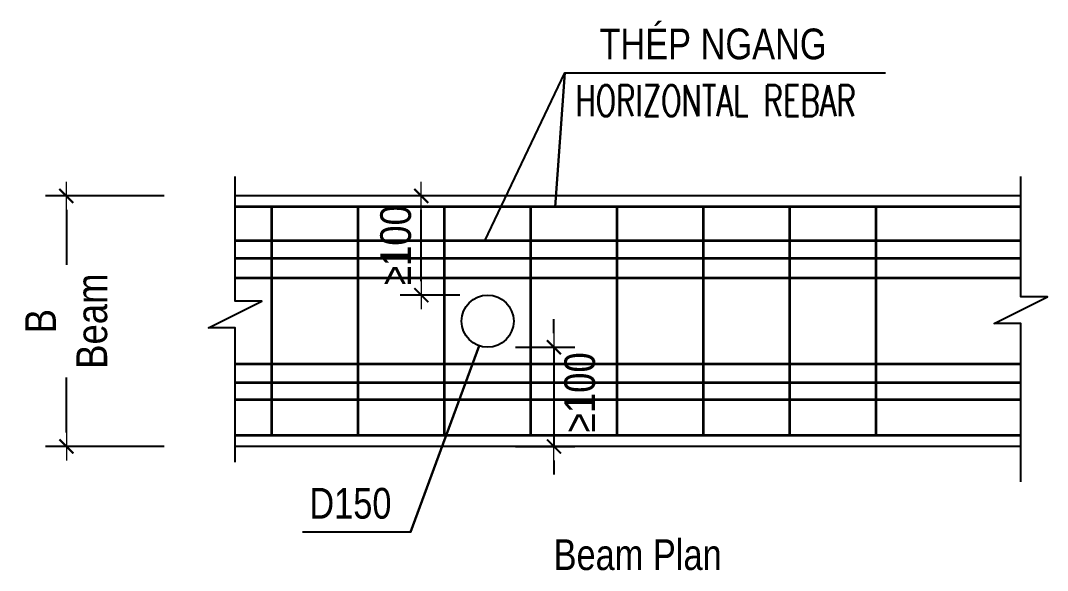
# Model space of a CAD drawing. Header units: millimetres. Extents: x 408913 to 1237273, y -191467 to -86666.
# Drawn here: x 685859 to 693207, y -91639 to -87704 of the extents above; entities that cross this region are included whole.
import ezdxf

# ---------------------------------------------------------------- set-up
doc = ezdxf.new("R2010")
doc.units = ezdxf.units.MM
doc.header["$LTSCALE"] = 35
doc.header["$PDMODE"] = 3
doc.layers.add('3', color=2, linetype='Continuous')
doc.layers.add('9', color=9, linetype='Continuous')
for name, color, linetype, lineweight in [('NDC_S_DIM', 1, 'Continuous', 9), ('NDC_S_ENG TEXT', 2, 'Continuous', 9), ('NDC_S_REBAR', 4, 'Continuous', 35), ('NDC_S_VN TEXT', 7, 'Continuous', 9)]:
    doc.layers.add(name, color=color, linetype=linetype, lineweight=lineweight)
doc.styles.add('NDC_ARIAL', font='arial.ttf', dxfattribs={"width": 0.85})
doc.styles.add('NDC_ROMANS', font='romans.shx', dxfattribs={"width": 0.8})
doc.styles.add('NDC_VIE TXT', font='arial.ttf', dxfattribs={"width": 0.8})
doc.dimstyles.new('NDC_1-100', dxfattribs={"dimscale": 100, "dimtxt": 2.2, "dimasz": 1, "dimexe": 1.5, "dimexo": 2, "dimgap": 0.8, "dimtad": 1, "dimdec": 0, "dimdsep": 46, "dimtxsty": 'NDC_ARIAL', "dimblk": 'DIMMARK', "dimcen": 49999.938995, "dimdle": 1.5, "dimclrd": 1, "dimclre": 1, "dimclrt": 3, "dimadec": 0, "dimazin": 0, "dimtfac": 1, "dimtdec": 0, "dimtix": 1, "dimtmove": 2, "dimatfit": 3, "dimfxl": 1, "dimarcsym": 0})

# ---------------------------------------------------------------- blocks, each defined once
blk = doc.blocks.new('DIMMARK')
at = {"layer": 'NDC_S_DIM', "color": 1}
blk.add_line((-1.5, 0), (1, 0), dxfattribs=at)
at = {"layer": 'NDC_S_DIM', "color": 2, "const_width": 0.15}
blk.add_lwpolyline([(-0.5, -0.5), (0.5, 0.5)], dxfattribs=at)
blk = doc.blocks.new('*D631')
at = {"layer": 'DEFPOINTS', "color": 0, "ltscale": 30, "transparency": 16777216}
for p in [(686187.4, -88958.8), (687271.4, -88958.8), (687271.4, -90751.5)]:
    blk.add_point(p, dxfattribs=at)
at = {"layer": 'NDC_S_DIM', "color": 1, "lineweight": -2, "ltscale": 30, "transparency": 16777216}
for p, q in [((686887.4, -88958.8), (686037.4, -88958.8)), ((686187.4, -89058.8), (686187.4, -89451.9)), ((686187.4, -90651.5), (686187.4, -90258.4)), ((686887.4, -90751.5), (686037.4, -90751.5))]:
    blk.add_line(p, q, dxfattribs=at)
at = {"layer": 'NDC_S_DIM', "color": 1, "lineweight": -2, "ltscale": 30, "transparency": 16777216, "xscale": 100, "yscale": 100, "zscale": 100}
for p, rotation in [((686187.4, -88958.8), 90), ((686187.4, -90751.5), 270)]:
    blk.add_blockref('DIMMARK', p, dxfattribs=dict(at, rotation=rotation))
at = {"layer": 'NDC_S_DIM', "color": 3, "ltscale": 30, "transparency": 16777216, "insert": (686187.4, -89855.1), "char_height": 220, "attachment_point": 5, "rotation": 90, "style": 'NDC_ARIAL'}
blk.add_mtext('B \\PBeam', dxfattribs=at)
blk = doc.blocks.new('*D632')
at = {"layer": 'DEFPOINTS', "color": 0, "ltscale": 30, "transparency": 16777216}
for p in [(688726.8, -88958.8), (689201.5, -88958.8), (689201.5, -89668.8)]:
    blk.add_point(p, dxfattribs=at)
at = {"layer": 'NDC_S_DIM', "color": 1, "lineweight": -2, "ltscale": 30, "transparency": 16777216}
for p, q in [((689001.5, -88958.8), (688576.8, -88958.8)), ((688726.8, -89568.8), (688726.8, -89058.8)), ((689001.5, -89668.8), (688576.8, -89668.8))]:
    blk.add_line(p, q, dxfattribs=at)
at = {"layer": 'NDC_S_DIM', "color": 1, "lineweight": -2, "ltscale": 30, "transparency": 16777216, "xscale": 100, "yscale": 100, "zscale": 100}
for p, rotation in [((688726.8, -88958.8), 90), ((688726.8, -89668.8), 270)]:
    blk.add_blockref('DIMMARK', p, dxfattribs=dict(at, rotation=rotation))
at = {"layer": 'NDC_S_DIM', "color": 3, "ltscale": 30, "transparency": 16777216, "insert": (688544.6, -89311.2), "char_height": 220, "attachment_point": 5, "rotation": 90, "style": 'NDC_ARIAL'}
blk.add_mtext('{\\fSymbol|b0|i0|c2|p18;³}100', dxfattribs=at)
blk = doc.blocks.new('*D633')
at = {"layer": 'DEFPOINTS', "color": 0, "ltscale": 30, "transparency": 16777216}
for p in [(689201.5, -90041.5), (689201.5, -90751.5), (689676.1, -90751.5)]:
    blk.add_point(p, dxfattribs=at)
at = {"layer": 'NDC_S_DIM', "color": 1, "lineweight": -2, "ltscale": 30, "transparency": 16777216}
for p, q in [((689676.1, -89941.5), (689676.1, -89841.5)), ((689401.5, -90041.5), (689826.1, -90041.5)), ((689676.1, -90041.5), (689676.1, -90751.5)), ((689401.5, -90751.5), (689826.1, -90751.5)), ((689676.1, -90851.5), (689676.1, -90951.5))]:
    blk.add_line(p, q, dxfattribs=at)
at = {"layer": 'NDC_S_DIM', "color": 1, "lineweight": -2, "ltscale": 30, "transparency": 16777216, "xscale": 100, "yscale": 100, "zscale": 100}
for p, rotation in [((689676.1, -90041.5), 270), ((689676.1, -90751.5), 90)]:
    blk.add_blockref('DIMMARK', p, dxfattribs=dict(at, rotation=rotation))
at = {"layer": 'NDC_S_DIM', "color": 3, "ltscale": 30, "transparency": 16777216, "insert": (689861.6, -90364.2), "char_height": 220, "attachment_point": 5, "rotation": 90, "style": 'NDC_ARIAL'}
blk.add_mtext('{\\fSymbol|b0|i0|c2|p18;³}100', dxfattribs=at)

msp = doc.modelspace()

# ---------------------------------------------------------------- linework, layer by layer
at = {"layer": '3'}
for p, q in [((693016.5, -88958.8), (687395, -88958.8)), ((693016.5, -90751.5), (687395, -90751.5))]:
    msp.add_line(p, q, dxfattribs=at)
msp.add_circle((689201.5, -89855.1), 186.4, dxfattribs=at)
at = {"layer": '9', "linetype": 'ByBlock', "ltscale": 10}
for points in [[(689180.5, -89279.6), (689753.4, -88077.4), (689685.1, -89036), (689753.4, -88077.4), (692047.7, -88077.4)], [(689141.2, -90031.5), (688649.5, -91364.3), (689141.2, -90031.5), (688649.5, -91364.3), (687877.2, -91364.3)]]:
    msp.add_lwpolyline(points, dxfattribs=at)
at = {"layer": '9'}
for points in [[(687395, -90865.1), (687395, -89902), (687204.1, -89902), (687585.8, -89711.1), (687395, -89711.1), (687395, -88819.1)], [(693016.5, -91005.9), (693016.5, -89871.7), (692825.6, -89871.7), (693207.3, -89680.9), (693016.5, -89680.9), (693016.5, -88819.1)]]:
    msp.add_lwpolyline(points, dxfattribs=at)
at = {"layer": 'NDC_S_REBAR', "ltscale": 10}
for p, q in [((687657.5, -90674.3), (687657.5, -89036)), ((688275.1, -90674.3), (688275.1, -89036)), ((688892.7, -90674.3), (688892.7, -89036)), ((689510.2, -90674.3), (689510.2, -89036)), ((690127.8, -90674.3), (690127.8, -89036)), ((690745.4, -90674.3), (690745.4, -89036)), ((691362.9, -90674.3), (691362.9, -89036)), ((691980.5, -90674.3), (691980.5, -89036)), ((693016.5, -89279.6), (687395, -89279.6)), ((693016.5, -89406.5), (687395, -89406.5)), ((693016.5, -89546.4), (687395, -89546.4)), ((693016.5, -90163.9), (687395, -90163.9)), ((693016.5, -90296.9), (687395, -90296.9)), ((693016.5, -90416.9), (687395, -90416.9)), ((693016.5, -90674.3), (687395, -90674.3))]:
    msp.add_line(p, q, dxfattribs=at)
msp.add_lwpolyline([(693016.5, -89036), (687395, -89036)], dxfattribs=at)

# ---------------------------------------------------------------- texts
at = {"layer": 'NDC_S_ENG TEXT', "style": 'NDC_ROMANS', "width": 0.7}
msp.add_text('HORIZONTAL REBAR', height=220, dxfattribs=at).set_placement((689829.9, -88387.3))
at = {"layer": 'NDC_S_VN TEXT', "color": 0, "style": 'NDC_VIE TXT', "width": 0.8}
for s, p in [('THÉP NGANG', (690001.4, -87981.3)), ('D150', (687925.9, -91268.2)), ('Beam Plan', (689673.7, -91635.9))]:
    msp.add_text(s, height=220, dxfattribs=at).set_placement(p)

# ---------------------------------------------------------------- dimensions: what is measured, and where the dimension line sits
at = {"layer": 'NDC_S_DIM', "ltscale": 30}
for base, p1, p2, angle, text, picture, middle in [((686187.4, -88958.8), (687271.4, -90751.5), (687271.4, -88958.8), 90, 'B \\PBeam', '*D631', (686187.4, -89855.1)), ((688726.8, -88958.8), (689201.5, -89668.8), (689201.5, -88958.8), 90, '{\\fSymbol|b0|i0|c2|p18;³}100', '*D632', (688544.6, -89311.2)), ((689676.1, -90751.5), (689201.5, -90041.5), (689201.5, -90751.5), 270, '{\\fSymbol|b0|i0|c2|p18;³}100', '*D633', (689861.6, -90364.2))]:
    dim = msp.add_linear_dim(base=base, p1=p1, p2=p2, angle=angle, text=text, dimstyle='NDC_1-100', override={"dimfxl": 7, "dimfxlon": 1, "dimarcsym": 1}, dxfattribs=at)
    dim.commit()
    dim.dimension.update_dxf_attribs({"geometry": picture, "text_midpoint": middle, "dimtype": 160})

doc.saveas('drawing.dxf')
